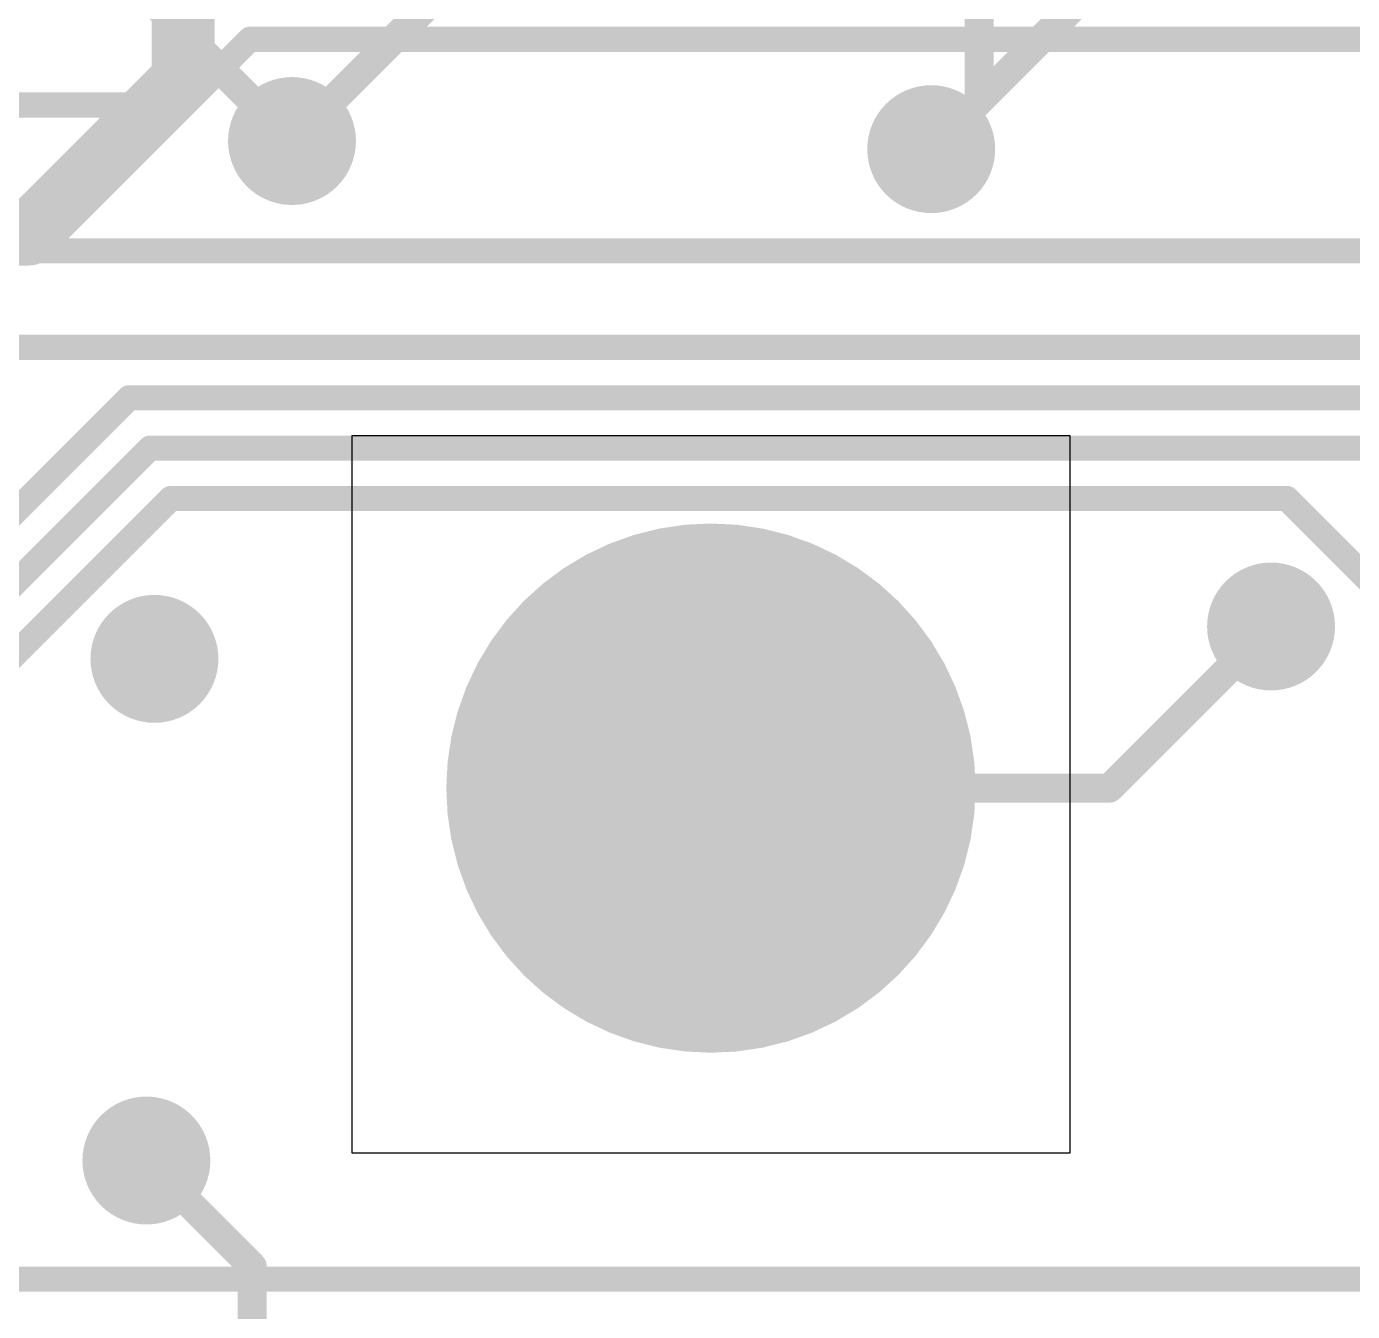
# Model space of a CAD drawing. Header units: millimetres. Extents: x 0 to 7.44, y -3.03 to 0.
# Drawn here: x 1.4002 to 1.8147, y -1.6203 to -1.2186 of the extents above; entities that cross this region are included whole.
import ezdxf

# ---------------------------------------------------------------- set-up
doc = ezdxf.new("R2010")
doc.units = ezdxf.units.MM
doc.header["$MEASUREMENT"] = 0
for name, color, linetype in [('BottomLayer', 5, 'Continuous'), ('BottomSolder', 6, 'Continuous'), ('MidLayer1', 16, 'Continuous'), ('MidLayer2', 76, 'Continuous'), ('MultiLayer', 9, 'Continuous'), ('TopLayer', 1, 'Continuous'), ('TopSolder', 216, 'Continuous'), ('ViaHoleLayer', 16, 'Continuous')]:
    doc.layers.add(name, color=color, linetype=linetype)

# ---------------------------------------------------------------- blocks, each defined once
blk = doc.blocks.new('EP4CE22E22C8N_31')
at = {"layer": 'TopLayer'}
for p, q in [((-0.1122, -0.1122), (-0.1122, 0.1122)), ((-0.1122, 0.1122), (0.1122, 0.1122)), ((-0.1122, -0.1122), (-0.1122, 0.1122)), ((-0.1122, 0.1122), (0.1122, 0.1122)), ((0.1122, 0.1122), (0.1122, -0.1122)), ((0.1122, 0.1122), (0.1122, -0.1122)), ((0.1122, -0.1122), (-0.1122, -0.1122)), ((0.1122, -0.1122), (-0.1122, -0.1122))]:
    blk.add_line(p, q, dxfattribs=at)
at = {"layer": 'TopLayer', "const_width": 0.0000005}
blk.add_lwpolyline([(0, 0, 1), (0, 0, 1)], format="xyb", close=True, dxfattribs=at)

msp = doc.modelspace()

# ---------------------------------------------------------------- linework, layer by layer
at = {"layer": 'BottomLayer'}
for points, const_width in [([(1.47318, -1.25437, 1), (1.49318, -1.25437, 1)], 0.02), ([(1.67304, -1.25691, 1), (1.69304, -1.25691, 1)], 0.02), ([(1.5748, -1.45669, 1), (1.65354, -1.45669, 1)], 0.07874), ([(1.77929, -1.40616, 1), (1.79929, -1.40616, 1)], 0.02), ([(1.43017, -1.41628, 1), (1.45017, -1.41628, 1)], 0.02), ([(1.78702, -1.40616, 1), (1.79155, -1.40616, 1)], 0.00453), ([(1.61191, -1.45669, 1), (1.61644, -1.45669, 1)], 0.00453), ([(1.73649, -1.45669, 1), (1.74102, -1.45669, 1)], 0.00453), ([(1.73649, -1.45669, 1), (1.74102, -1.45669, 1)], 0.00453), ([(1.42765, -1.57313, 1), (1.44765, -1.57313, 1)], 0.02)]:
    msp.add_lwpolyline(points, format="xyb", close=True, dxfattribs=dict(at, const_width=const_width))
at = {"layer": 'BottomLayer', "const_width": 0.00906}
for points in [[(1.73876, -1.45669), (1.78929, -1.40616)], [(1.61417, -1.45669), (1.73876, -1.45669)]]:
    msp.add_lwpolyline(points, dxfattribs=at)
at = {"layer": 'BottomSolder', "const_width": 0.08274}
msp.add_lwpolyline([(1.5728, -1.45669, 1), (1.65554, -1.45669, 1)], format="xyb", close=True, dxfattribs=at)
at = {"layer": 'MidLayer1', "const_width": 0.00787}
for points in [[(1.44944, -1.24313), (1.47, -1.22256)], [(1.47, -1.22256), (1.92302, -1.22256)], [(1.34587, -1.24313), (1.44944, -1.24313)], [(1.28478, -1.28872), (1.86874, -1.28872)], [(1.32735, -1.3189), (1.88583, -1.3189)], [(1.39291, -1.37402), (1.43228, -1.33465)], [(1.43228, -1.33465), (1.87135, -1.33465)], [(1.364, -1.42519), (1.4388, -1.35039)], [(1.4388, -1.35039), (1.86482, -1.35039)], [(1.35446, -1.45701), (1.44533, -1.36614)], [(1.44533, -1.36614), (1.79426, -1.36614)], [(1.79426, -1.36614), (1.91779, -1.48968)], [(1.31496, -1.61024), (1.84051, -1.61024)]]:
    msp.add_lwpolyline(points, dxfattribs=at)
at = {"layer": 'MidLayer1'}
for points, const_width in [([(1.46804, -1.22256, 1), (1.47197, -1.22256, 1)], 0.00394), ([(1.46804, -1.22256, 1), (1.47197, -1.22256, 1)], 0.00394), ([(1.47318, -1.25437, 1), (1.49318, -1.25437, 1)], 0.02), ([(1.44747, -1.24313, 1), (1.45141, -1.24313, 1)], 0.00394), ([(1.44747, -1.24313, 1), (1.45141, -1.24313, 1)], 0.00394), ([(1.67304, -1.25691, 1), (1.69304, -1.25691, 1)], 0.02), ([(1.43031, -1.33465, 1), (1.43425, -1.33465, 1)], 0.00394), ([(1.43031, -1.33465, 1), (1.43425, -1.33465, 1)], 0.00394), ([(1.43684, -1.35039, 1), (1.44077, -1.35039, 1)], 0.00394), ([(1.43684, -1.35039, 1), (1.44077, -1.35039, 1)], 0.00394), ([(1.44336, -1.36614, 1), (1.4473, -1.36614, 1)], 0.00394), ([(1.44336, -1.36614, 1), (1.4473, -1.36614, 1)], 0.00394), ([(1.79229, -1.36614, 1), (1.79622, -1.36614, 1)], 0.00394), ([(1.79229, -1.36614, 1), (1.79622, -1.36614, 1)], 0.00394), ([(1.5748, -1.45669, 1), (1.65354, -1.45669, 1)], 0.07874), ([(1.77929, -1.40616, 1), (1.79929, -1.40616, 1)], 0.02), ([(1.43017, -1.41628, 1), (1.45017, -1.41628, 1)], 0.02), ([(1.42765, -1.57313, 1), (1.44765, -1.57313, 1)], 0.02)]:
    msp.add_lwpolyline(points, format="xyb", close=True, dxfattribs=dict(at, const_width=const_width))
at = {"layer": 'MidLayer2', "const_width": 0.01969}
for points in [[(1.4492, -1.23502), (1.4492, -1.15704)], [(1.40075, -1.28346), (1.4492, -1.23502)], [(1.38129, -1.28346), (1.40075, -1.28346)]]:
    msp.add_lwpolyline(points, dxfattribs=at)
at = {"layer": 'MidLayer2'}
for points, const_width in [([(1.44428, -1.23502, 1), (1.45412, -1.23502, 1)], 0.00984), ([(1.44428, -1.23502, 1), (1.45412, -1.23502, 1)], 0.00984), ([(1.47318, -1.25437, 1), (1.49318, -1.25437, 1)], 0.02), ([(1.67304, -1.25691, 1), (1.69304, -1.25691, 1)], 0.02), ([(1.39583, -1.28346, 1), (1.40567, -1.28346, 1)], 0.00984), ([(1.39583, -1.28346, 1), (1.40567, -1.28346, 1)], 0.00984), ([(1.5748, -1.45669, 1), (1.65354, -1.45669, 1)], 0.07874), ([(1.77929, -1.40616, 1), (1.79929, -1.40616, 1)], 0.02), ([(1.43017, -1.41628, 1), (1.45017, -1.41628, 1)], 0.02), ([(1.42765, -1.57313, 1), (1.44765, -1.57313, 1)], 0.02)]:
    msp.add_lwpolyline(points, format="xyb", close=True, dxfattribs=dict(at, const_width=const_width))
at = {"layer": 'MultiLayer'}
for points, const_width in [([(1.47318, -1.25437, 1), (1.49318, -1.25437, 1)], 0.02), ([(1.67304, -1.25691, 1), (1.69304, -1.25691, 1)], 0.02), ([(1.5748, -1.45669, 1), (1.65354, -1.45669, 1)], 0.07874), ([(1.77929, -1.40616, 1), (1.79929, -1.40616, 1)], 0.02), ([(1.43017, -1.41628, 1), (1.45017, -1.41628, 1)], 0.02), ([(1.42765, -1.57313, 1), (1.44765, -1.57313, 1)], 0.02)]:
    msp.add_lwpolyline(points, format="xyb", close=True, dxfattribs=dict(at, const_width=const_width))
at = {"layer": 'TopLayer', "const_width": 0.00906}
for points in [[(1.69804, -1.2419), (1.69804, -1.1185)], [(1.39176, -1.16295), (1.48318, -1.25437)], [(1.48318, -1.25437), (1.54638, -1.19118)], [(1.69804, -1.2419), (1.72794, -1.212)], [(1.68304, -1.25691), (1.69804, -1.2419)], [(1.68304, -1.25691), (1.69804, -1.2419)], [(1.43765, -1.57313), (1.47075, -1.60623)], [(1.47075, -1.81135), (1.47075, -1.60623)]]:
    msp.add_lwpolyline(points, dxfattribs=at)
at = {"layer": 'TopLayer'}
for points, const_width in [([(1.47318, -1.25437, 1), (1.49318, -1.25437, 1)], 0.02), ([(1.67304, -1.25691, 1), (1.69304, -1.25691, 1)], 0.02), ([(1.69578, -1.2419, 1), (1.70031, -1.2419, 1)], 0.00453), ([(1.69578, -1.2419, 1), (1.70031, -1.2419, 1)], 0.00453), ([(1.69578, -1.2419, 1), (1.70031, -1.2419, 1)], 0.00453), ([(1.69578, -1.2419, 1), (1.70031, -1.2419, 1)], 0.00453), ([(1.48092, -1.25437, 1), (1.48544, -1.25437, 1)], 0.00453), ([(1.48092, -1.25437, 1), (1.48544, -1.25437, 1)], 0.00453), ([(1.68077, -1.25691, 1), (1.6853, -1.25691, 1)], 0.00453), ([(1.68077, -1.25691, 1), (1.6853, -1.25691, 1)], 0.00453), ([(1.5748, -1.45669, 1), (1.65354, -1.45669, 1)], 0.07874), ([(1.77929, -1.40616, 1), (1.79929, -1.40616, 1)], 0.02), ([(1.43017, -1.41628, 1), (1.45017, -1.41628, 1)], 0.02), ([(1.42765, -1.57313, 1), (1.44765, -1.57313, 1)], 0.02), ([(1.43538, -1.57313, 1), (1.43991, -1.57313, 1)], 0.00453), ([(1.46848, -1.60623, 1), (1.47301, -1.60623, 1)], 0.00453), ([(1.46848, -1.60623, 1), (1.47301, -1.60623, 1)], 0.00453)]:
    msp.add_lwpolyline(points, format="xyb", close=True, dxfattribs=dict(at, const_width=const_width))
at = {"layer": 'TopSolder', "const_width": 0.08274}
msp.add_lwpolyline([(1.5728, -1.45669, 1), (1.65554, -1.45669, 1)], format="xyb", close=True, dxfattribs=at)
at = {"layer": 'ViaHoleLayer'}
for points, const_width in [([(1.4784, -1.25437, 1), (1.48796, -1.25437, 1)], 0.00956), ([(1.67826, -1.25691, 1), (1.68782, -1.25691, 1)], 0.00956), ([(1.78451, -1.40616, 1), (1.79407, -1.40616, 1)], 0.00956), ([(1.58465, -1.45669, 1), (1.6437, -1.45669, 1)], 0.05906), ([(1.43539, -1.41628, 1), (1.44495, -1.41628, 1)], 0.00956), ([(1.43287, -1.57313, 1), (1.44243, -1.57313, 1)], 0.00956)]:
    msp.add_lwpolyline(points, format="xyb", close=True, dxfattribs=dict(at, const_width=const_width))

# ---------------------------------------------------------------- block references
at = {"rotation": 180}
msp.add_blockref('EP4CE22E22C8N_31', (1.61417, -1.45866), dxfattribs=at)

doc.saveas('drawing.dxf')
